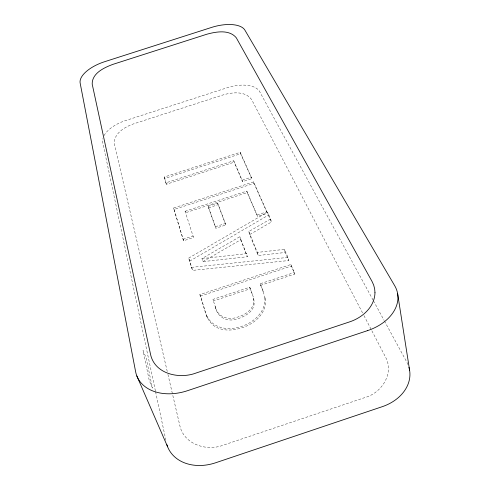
<?xml version="1.0" encoding="UTF-8"?>
<svg xmlns="http://www.w3.org/2000/svg" width="490" height="490" viewBox="0 0 490 490"><rect width="100%" height="100%" fill="white"/><g stroke="black" fill="none" stroke-linecap="round" stroke-linejoin="round"><path stroke-width="0.37" stroke-dasharray="2.45 1.84" d="M188.711 258.095L267.54 212.121L270.627 218.963L271.417 222.025L249.655 234.588L258.212 255.517L285.162 252.491L288.788 260.539L192.558 270.388L188.711 258.095L192.558 270.388M189.74 261.109L268.324 215.165L267.54 212.121M202.921 261.629L240.713 239.757L239.837 236.707L201.923 258.598L202.921 261.629L247.364 256.729L239.837 236.707M249.655 234.588L248.804 231.531L270.627 218.963M199.846 294.582L207.166 317.22L206.639 315.67C219.3 341.689 267.828 324.545 264.802 297.136C268.545 311.836 254.843 323.908 241.98 327.761C233.73 330.456 224.396 331.307 216.409 327.296C204.477 321.017 204.636 305.521 199.846 294.582L290.895 264.514L294.87 274.02L260.662 285.333L260.221 283.765L294.478 272.44M200.373 296.113L291.287 266.082L294.87 274.02M215.674 307.947L212.923 299.408L249.771 287.22C251.854 293.412 255.474 299.929 253.649 306.618C251.217 312.877 244.982 316.093 239.065 318.329C228.469 322.726 217.462 318.396 215.159 306.403C217.517 317.52 229.081 320.797 238.575 316.76C246.739 314.427 256.037 307.132 253.336 297.565L253.796 299.133M252.362 294.429L250.231 288.782L213.432 300.952L212.923 299.408M185.079 211.288L246.813 191.094L257.569 216.482L267.454 213.242L253.587 181.87L173.558 208.023L183.56 240.768L193.501 237.503L185.079 211.288L185.563 212.752L247.217 192.582L257.569 216.482M208.103 206.364L217.701 203.221L225.351 223.477L225.798 224.977L215.9 228.224L208.103 206.364L215.9 228.224M208.562 207.84L218.142 204.704L225.798 224.977M215.441 226.723L225.351 223.477M183.052 239.279L193.011 236.015L193.501 237.503M257.158 214.969L267.062 211.723M165.908 182.844L164.156 177.074L240.241 152.304L251.848 178.623L242.501 181.68L233.675 160.769L165.908 182.844L166.392 184.271L234.073 162.221M166.392 184.271L164.64 178.495L240.627 153.75L251.848 178.623M233.675 160.769L242.097 180.204L251.456 177.147M183.56 240.768L174.054 209.481L253.979 183.358L267.454 213.242M248.804 231.531L257.354 252.424L284.372 249.367L288.004 257.403L288.788 260.539M201.923 258.598L246.476 253.649M191.523 267.356L288.004 257.403M373.092 300.125L259.688 91.679A27.501 14.051 -15.1 0 0 227.599 87.618L125.465 120.607A27.63 14.143 -19.1 0 0 104.082 135.516M373.454 300.799L384.062 320.295M384.43 320.968L406.743 361.981A42.593 32.879 -7.1 0 1 408.005 364.627M362.551 312.883L251.676 99.66C245.417 90.785 232.364 92.206 223.195 94.895L133.788 123.792C125.048 126.843 113.429 133.36 114.384 144.103L167.243 371.457M363.96 315.597L385.501 357.02C394.45 373.3 381.649 392.974 365.081 397.506L222.962 445.275C206.596 451.56 184.032 444.326 179.891 425.871L172.615 394.56M268.324 215.165L271.417 222.025M260.221 283.765L262.983 290.766L265.249 298.71M260.662 285.333L263.424 292.334L262.983 290.766M240.713 239.757L247.364 256.729M173.558 208.023L174.054 209.481M164.156 177.074L164.64 178.495M217.701 203.221L218.142 204.704M249.771 287.22L250.231 288.782M257.354 252.424L258.212 255.517M246.813 191.094L247.217 192.582M242.097 180.204L242.501 181.68M240.241 152.304L240.627 153.75M253.587 181.87L253.979 183.358M284.372 249.367L285.162 252.491M290.895 264.514L291.287 266.082M167.935 374.434L172.437 393.819M155.404 390.947L102.692 142.48A27.63 14.143 -19.1 0 1 102.82 138.609M155.563 391.694L166.202 441.833M152.433 388.019L149.285 380.595L143.025 350.393L146.1 357.761L152.433 388.019"/><path stroke-width="0.73" d="M136.833 375.952L167.623 446.794M397.641 293.718L409.591 370.189M408.954 367.365A42.593 32.879 -7.1 0 1 382.182 406.706L215.606 462.781A42.685 33.394 -24.6 0 1 166.906 444.718M374.979 292.726C374.691 307.046 362.22 317.79 349.437 321.93L195.994 373.043C179.493 379.303 155.14 374.219 150.651 354.846L92.187 84.078C91.967 73.175 104.327 67.528 113.08 64.306L206.811 34.239C216.157 31.679 229.289 29.271 236.284 37.779L372.008 281.382L373.649 285.002L374.648 288.806L374.979 292.726M367.635 330.597L187.566 390.677A45.962 32.83 -22.8 0 1 135.638 371.8L80.152 83.049A28.984 13.175 -18.8 0 1 104.603 61.716L211.656 27.397A28.837 13.083 -15.3 0 1 244.908 30.147L394.701 285.707A45.827 32.303 -9.2 0 1 367.635 330.597"/></g></svg>
